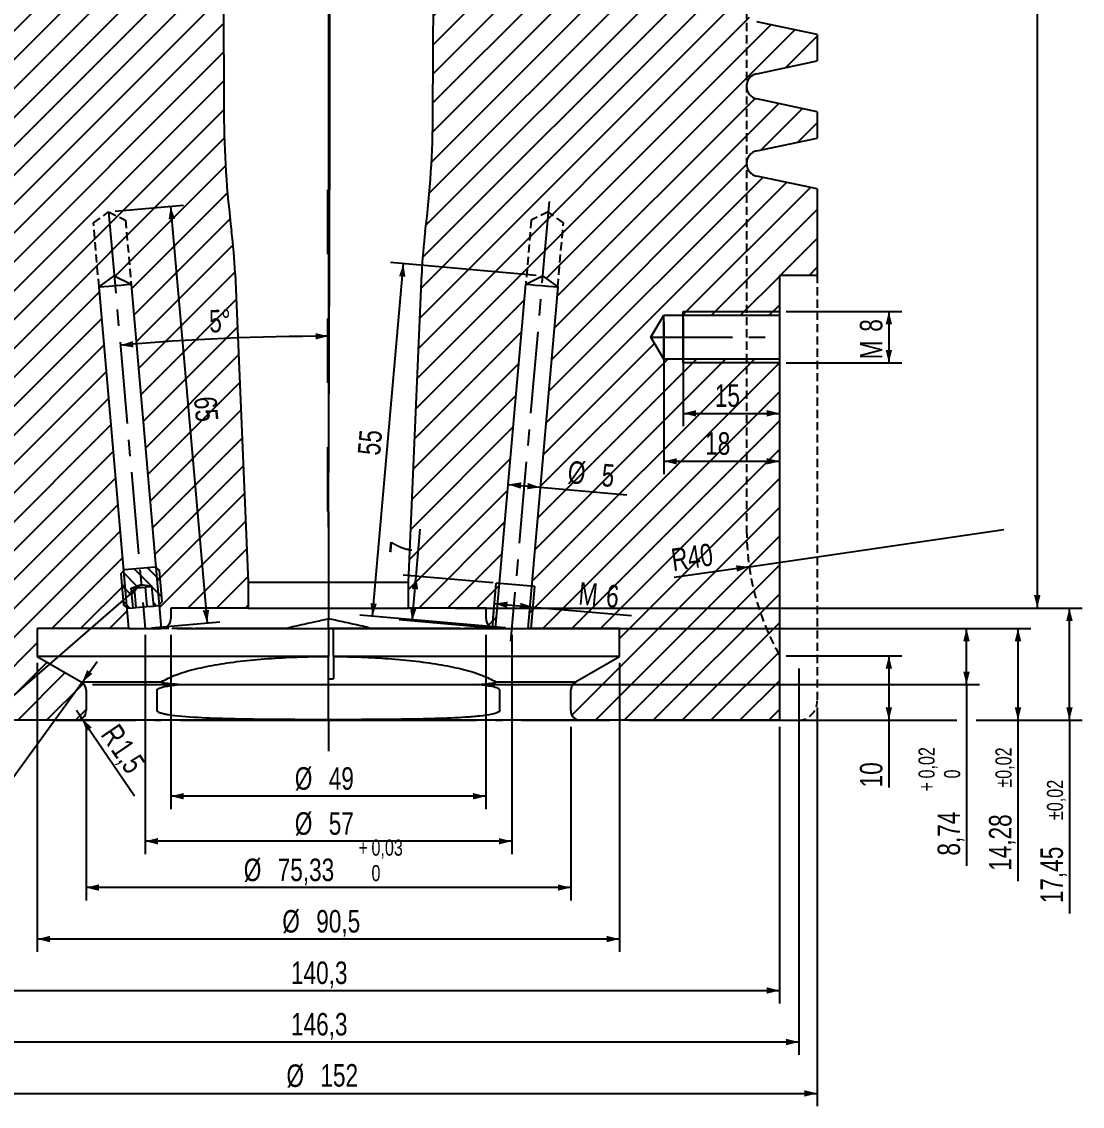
# Model space of a CAD drawing. Header units: millimetres. Extents: x 8 to 832, y 8 to 585.
# Drawn here: x 324.4 to 489.3, y 120.1 to 288.7 of the extents above; entities that cross this region are included whole.
import ezdxf

# ---------------------------------------------------------------- set-up
doc = ezdxf.new("R2010")
doc.units = ezdxf.units.MM
doc.linetypes.add('CENTERX2', pattern=[20.32, 12.7, -2.54, 2.54, -2.54])
doc.linetypes.add('HIDDEN', pattern=[1.905, 1.27, -0.635])
for name, color, linetype in [('CENTERLINE', 4, 'CENTERX2'), ('DETAIL', 3, 'Continuous'), ('DIMENSIONS', 2, 'Continuous'), ('HATCH', 3, 'Continuous'), ('HIDDEN', 3, 'HIDDEN'), ('TEXT', 2, 'Continuous')]:
    doc.layers.add(name, color=color, linetype=linetype)
doc.layers.add('OUTLINE', color=7, linetype='Continuous', lineweight=25)
doc.styles.add('SLDTEXTSTYLE0', font='TXT', dxfattribs={"width": 0.75})
doc.dimstyles.new('SLDDIMSTYLE10', dxfattribs={"dimtxt": 3.5, "dimasz": 2, "dimexe": 0, "dimexo": 0.0625, "dimgap": 0.875, "dimtad": 1, "dimrnd": 1e-09, "dimzin": 12, "dimdsep": 46, "dimtxsty": 'SLDTEXTSTYLE0', "dimsah": 1, "dimcen": 0.09, "dimadec": 0, "dimazin": 3, "dimtol": 1, "dimtp": 0.03, "dimtfac": 1, "dimtofl": 0, "dimtmove": 0, "dimatfit": 3, "dimfxl": 0, "dimfrac": 2, "dimtolj": 1, "dimarcsym": 0})
doc.dimstyles.new('SLDDIMSTYLE11', dxfattribs={"dimtxt": 3.5, "dimasz": 2, "dimexe": 0, "dimexo": 0.0625, "dimgap": 0.875, "dimtad": 1, "dimdec": 1, "dimrnd": 1e-09, "dimzin": 12, "dimdsep": 46, "dimtxsty": 'SLDTEXTSTYLE0', "dimsah": 1, "dimcen": 0, "dimadec": 0, "dimazin": 3, "dimtfac": 1, "dimtdec": 1, "dimtofl": 0, "dimtmove": 0, "dimatfit": 3, "dimfxl": 0, "dimfrac": 2, "dimtolj": 1, "dimtzin": 12, "dimarcsym": 0})
doc.dimstyles.new('SLDDIMSTYLE12', dxfattribs={"dimtxt": 3.5, "dimasz": 2, "dimexe": 0, "dimexo": 0.0625, "dimgap": 0.875, "dimtad": 1, "dimrnd": 1e-09, "dimzin": 12, "dimdsep": 46, "dimtxsty": 'SLDTEXTSTYLE0', "dimsah": 1, "dimcen": 0.09, "dimadec": 0, "dimazin": 3, "dimtol": 1, "dimtp": 0.02, "dimtm": 0.02, "dimtfac": 1, "dimtofl": 0, "dimtmove": 0, "dimatfit": 3, "dimfxl": 0, "dimfrac": 2, "dimtolj": 1, "dimarcsym": 0})
doc.dimstyles.new('SLDDIMSTYLE14', dxfattribs={"dimtxt": 3.5, "dimasz": 2, "dimexe": 0, "dimexo": 0.0625, "dimgap": 0.875, "dimtad": 1, "dimrnd": 1e-09, "dimzin": 12, "dimdsep": 46, "dimtxsty": 'SLDTEXTSTYLE0', "dimsah": 1, "dimcen": 0.09, "dimadec": 0, "dimazin": 3, "dimtol": 1, "dimtp": 0.02, "dimtfac": 1, "dimtofl": 0, "dimtmove": 0, "dimatfit": 3, "dimfxl": 0, "dimfrac": 2, "dimtolj": 1, "dimarcsym": 0})
doc.dimstyles.new('SLDDIMSTYLE16', dxfattribs={"dimtxt": 3.5, "dimasz": 2, "dimexe": 0, "dimexo": 0.0625, "dimgap": 0.875, "dimtad": 1, "dimdec": 1, "dimrnd": 1e-09, "dimzin": 12, "dimdsep": 46, "dimtxsty": 'SLDTEXTSTYLE0', "dimsah": 1, "dimcen": 0, "dimadec": 0, "dimazin": 3, "dimtfac": 1, "dimtdec": 1, "dimtofl": 0, "dimtmove": 1, "dimatfit": 3, "dimfxl": 0, "dimfrac": 2, "dimtolj": 1, "dimtzin": 12, "dimarcsym": 0})
doc.dimstyles.new('SLDDIMSTYLE18', dxfattribs={"dimtxt": 3.5, "dimasz": 2, "dimexe": 0, "dimexo": 0.0625, "dimgap": 0.875, "dimtad": 1, "dimrnd": 1e-09, "dimzin": 12, "dimdsep": 46, "dimtxsty": 'SLDTEXTSTYLE0', "dimsah": 1, "dimcen": 0.09, "dimadec": 0, "dimazin": 3, "dimtol": 1, "dimtp": 0.05, "dimtm": 0.05, "dimtfac": 1, "dimtofl": 0, "dimtmove": 0, "dimatfit": 3, "dimfxl": 0, "dimfrac": 2, "dimtolj": 1, "dimarcsym": 0})
doc.dimstyles.new('SLDDIMSTYLE2', dxfattribs={"dimtxt": 3.5, "dimasz": 2, "dimexe": 0, "dimexo": 0.0625, "dimgap": 0.875, "dimtad": 1, "dimrnd": 1e-09, "dimzin": 12, "dimdsep": 46, "dimtxsty": 'SLDTEXTSTYLE0', "dimsah": 1, "dimcen": 0.09, "dimadec": 0, "dimazin": 3, "dimtfac": 1, "dimtofl": 0, "dimtmove": 0, "dimatfit": 3, "dimfxl": 0, "dimfrac": 2, "dimtolj": 1, "dimtzin": 12, "dimarcsym": 0})
doc.dimstyles.new('SLDDIMSTYLE20', dxfattribs={"dimtxt": 0.18, "dimasz": 2, "dimexe": 0, "dimexo": 0.0625, "dimgap": 0, "dimtad": 0, "dimtih": 1, "dimtoh": 1, "dimdec": 0, "dimrnd": 1e-09, "dimzin": 0, "dimdsep": 46, "dimtxsty": 'Standard', "dimsah": 1, "dimcen": 0.09, "dimadec": 0, "dimazin": 0, "dimtfac": 2, "dimtdec": 0, "dimtofl": 0, "dimtmove": 0, "dimatfit": 3, "dimfxl": 0, "dimfrac": 2, "dimtolj": 1, "dimtzin": 0, "dimarcsym": 0})
doc.dimstyles.new('SLDDIMSTYLE6', dxfattribs={"dimtxt": 3.5, "dimasz": 2, "dimexe": 0, "dimexo": 0.0625, "dimgap": 0.875, "dimtad": 1, "dimrnd": 1e-09, "dimzin": 12, "dimdsep": 46, "dimtxsty": 'SLDTEXTSTYLE0', "dimsah": 1, "dimcen": 0, "dimadec": 0, "dimazin": 3, "dimtfac": 1, "dimtofl": 0, "dimtmove": 0, "dimatfit": 3, "dimfxl": 0, "dimfrac": 2, "dimtolj": 1, "dimtzin": 12, "dimarcsym": 0})
doc.dimstyles.new('SLDDIMSTYLE7', dxfattribs={"dimtxt": 3.5, "dimasz": 2, "dimexe": 0, "dimexo": 0.0625, "dimgap": 0.875, "dimtad": 1, "dimdec": 4, "dimzin": 12, "dimdsep": 46, "dimtxsty": 'SLDTEXTSTYLE0', "dimsah": 1, "dimcen": 0.09, "dimazin": 3, "dimtfac": 1, "dimtofl": 0, "dimtmove": 0, "dimatfit": 3, "dimfxl": 0, "dimfrac": 2, "dimtolj": 1, "dimtzin": 12, "dimarcsym": 0})
doc.dimstyles.new('SLDDIMSTYLE9', dxfattribs={"dimtxt": 3.5, "dimasz": 2, "dimexe": 0, "dimexo": 0.0625, "dimgap": 0.875, "dimtad": 1, "dimdec": 1, "dimrnd": 1e-09, "dimzin": 12, "dimdsep": 46, "dimtxsty": 'SLDTEXTSTYLE0', "dimsah": 1, "dimcen": 0.09, "dimadec": 0, "dimazin": 3, "dimtfac": 1, "dimtdec": 1, "dimtofl": 0, "dimtmove": 0, "dimatfit": 3, "dimfxl": 0, "dimfrac": 2, "dimtolj": 1, "dimtzin": 12, "dimarcsym": 0})

# ---------------------------------------------------------------- blocks, each defined once
blk = doc.blocks.new('_D_10')
at = {"layer": 'DIMENSIONS'}
for p, q in [((427.25, 242.67), (427.25, 225.83)), ((442.25, 242.67), (442.25, 225.83)), ((427.25, 227.83), (442.25, 227.83))]:
    blk.add_line(p, q, dxfattribs=at)
for points in [[(427.25, 227.83), (429.25, 227.33), (429.25, 228.33)], [(442.25, 227.83), (440.25, 228.33), (440.25, 227.33)]]:
    blk.add_solid(points, dxfattribs=at)
at = {"layer": 'DIMENSIONS', "insert": (432.17, 232.34), "char_height": 3.5, "attachment_point": 1, "style": 'SLDTEXTSTYLE0'}
blk.add_mtext('15', dxfattribs=at)
blk = doc.blocks.new('_D_16')
at = {"layer": 'DIMENSIONS'}
for p, q in [((443.25, 243.67), (461.23, 243.67)), ((459.23, 243.67), (459.23, 235.67)), ((443.25, 235.67), (461.23, 235.67))]:
    blk.add_line(p, q, dxfattribs=at)
for points in [[(459.23, 243.67), (458.73, 241.67), (459.73, 241.67)], [(459.23, 235.67), (459.73, 237.67), (458.73, 237.67)]]:
    blk.add_solid(points, dxfattribs=at)
at = {"layer": 'DIMENSIONS', "char_height": 3.5, "attachment_point": 1, "rotation": 90, "style": 'SLDTEXTSTYLE0'}
for s, insert in [('8', (454.72, 240.52)), ('M', (454.72, 236.23))]:
    blk.add_mtext(s, dxfattribs=dict(at, insert=insert))
blk = doc.blocks.new('_D_17')
at = {"layer": 'DIMENSIONS'}
for p, q in [((443.25, 190.12), (461.23, 190.12)), ((459.23, 190.12), (459.23, 180.12)), ((443.25, 180.12), (461.23, 180.12)), ((459.23, 180.12), (459.23, 169.69))]:
    blk.add_line(p, q, dxfattribs=at)
for points in [[(459.23, 190.12), (458.73, 188.12), (459.73, 188.12)], [(459.23, 180.12), (459.73, 182.12), (458.73, 182.12)]]:
    blk.add_solid(points, dxfattribs=at)
at = {"layer": 'DIMENSIONS', "insert": (454.72, 169.69), "char_height": 3.5, "attachment_point": 1, "rotation": 90, "style": 'SLDTEXTSTYLE0'}
blk.add_mtext('10', dxfattribs=at)
blk = doc.blocks.new('_D_18')
at = {"layer": 'DIMENSIONS'}
for q in [(477.1, 209.75), (425.85, 202.29)]:
    blk.add_line((437.52, 203.99), q, dxfattribs=at)
blk.add_solid([(437.52, 203.99), (435.47, 204.19), (435.62, 203.2)], dxfattribs=at)
at = {"layer": 'DIMENSIONS', "insert": (425.2, 206.75), "char_height": 3.5, "attachment_point": 1, "rotation": 8.2879, "style": 'SLDTEXTSTYLE0'}
blk.add_mtext('R40', dxfattribs=at)
blk = doc.blocks.new('_D_19')
at = {"layer": 'DIMENSIONS'}
for p, q in [((298.95, 188.17), (298.95, 128.11)), ((445.25, 188.17), (445.25, 128.11)), ((298.95, 130.11), (445.25, 130.11))]:
    blk.add_line(p, q, dxfattribs=at)
for points in [[(298.95, 130.11), (300.95, 129.61), (300.95, 130.61)], [(445.25, 130.11), (443.25, 130.61), (443.25, 129.61)]]:
    blk.add_solid(points, dxfattribs=at)
at = {"layer": 'DIMENSIONS', "insert": (366.29, 134.62), "char_height": 3.5, "attachment_point": 1, "style": 'SLDTEXTSTYLE0'}
blk.add_mtext('146,3', dxfattribs=at)
blk = doc.blocks.new('_D_20')
at = {"layer": 'DIMENSIONS'}
for p, q in [((301.95, 179.12), (301.95, 136.11)), ((442.25, 179.12), (442.25, 136.11)), ((301.95, 138.11), (442.25, 138.11))]:
    blk.add_line(p, q, dxfattribs=at)
for points in [[(301.95, 138.11), (303.95, 137.61), (303.95, 138.61)], [(442.25, 138.11), (440.25, 138.61), (440.25, 137.61)]]:
    blk.add_solid(points, dxfattribs=at)
at = {"layer": 'DIMENSIONS', "insert": (366.29, 142.62), "char_height": 3.5, "attachment_point": 1, "style": 'SLDTEXTSTYLE0'}
blk.add_mtext('140,3', dxfattribs=at)
blk = doc.blocks.new('_D_21')
at = {"layer": 'DIMENSIONS'}
for p, q in [((296.1, 182.12), (296.1, 120.11)), ((448.1, 182.12), (448.1, 120.11)), ((296.1, 122.11), (448.1, 122.11))]:
    blk.add_line(p, q, dxfattribs=at)
for points in [[(296.1, 122.11), (298.1, 121.61), (298.1, 122.61)], [(448.1, 122.11), (446.1, 122.61), (446.1, 121.61)]]:
    blk.add_solid(points, dxfattribs=at)
at = {"layer": 'DIMENSIONS', "char_height": 3.5, "attachment_point": 1, "style": 'SLDTEXTSTYLE0'}
for s, insert in [('%%c', (365.59, 126.62)), ('152', (370.86, 126.67))]:
    blk.add_mtext(s, dxfattribs=dict(at, insert=insert))
blk = doc.blocks.new('_D_25')
at = {"layer": 'DIMENSIONS'}
for p, q in [((338.94, 259.24), (349.57, 260.17)), ((347.58, 259.99), (353.25, 195.24)), ((344.6, 194.48), (355.24, 195.42))]:
    blk.add_line(p, q, dxfattribs=at)
for points in [[(347.58, 259.99), (347.26, 257.96), (348.25, 258.05)], [(353.25, 195.24), (353.57, 197.28), (352.57, 197.19)]]:
    blk.add_solid(points, dxfattribs=at)
at = {"layer": 'DIMENSIONS', "insert": (354.68, 230.59), "char_height": 3.5, "attachment_point": 1, "rotation": 275, "style": 'SLDTEXTSTYLE0'}
blk.add_mtext('65', dxfattribs=at)
blk = doc.blocks.new('_D_26')
at = {"layer": 'DIMENSIONS'}
blk.add_arc((372.1, -131.36), 371.18, 90, 95, dxfattribs=at)
for points in [[(372.1, 239.82), (370.1, 240.31), (370.11, 239.31)], [(339.75, 238.41), (341.79, 238.08), (341.7, 239.07)]]:
    blk.add_solid(points, dxfattribs=at)
at = {"layer": 'DIMENSIONS', "insert": (353.49, 243.87), "char_height": 3.5, "attachment_point": 1, "rotation": 2.5, "style": 'SLDTEXTSTYLE0'}
blk.add_mtext('5°', dxfattribs=at)
blk = doc.blocks.new('_D_28')
at = {"layer": 'DIMENSIONS'}
for p, q in [((347.6, 193.4), (347.6, 166.31)), ((396.6, 193.4), (396.6, 166.31)), ((396.6, 168.31), (347.6, 168.31))]:
    blk.add_line(p, q, dxfattribs=at)
for points in [[(347.6, 168.31), (349.6, 167.81), (349.6, 168.81)], [(396.6, 168.31), (394.6, 168.81), (394.6, 167.81)]]:
    blk.add_solid(points, dxfattribs=at)
at = {"layer": 'DIMENSIONS', "char_height": 3.5, "attachment_point": 1, "style": 'SLDTEXTSTYLE0'}
for s, insert in [('%%c', (366.88, 172.82)), ('49', (372.16, 172.82))]:
    blk.add_mtext(s, dxfattribs=dict(at, insert=insert))
blk = doc.blocks.new('_D_29')
at = {"layer": 'DIMENSIONS'}
for p, q in [((326.85, 189.04), (326.85, 144.11)), ((417.35, 189.04), (417.35, 144.11)), ((417.35, 146.11), (326.85, 146.11))]:
    blk.add_line(p, q, dxfattribs=at)
for points in [[(326.85, 146.11), (328.85, 145.61), (328.85, 146.61)], [(417.35, 146.11), (415.35, 146.61), (415.35, 145.61)]]:
    blk.add_solid(points, dxfattribs=at)
at = {"layer": 'DIMENSIONS', "char_height": 3.5, "attachment_point": 1, "style": 'SLDTEXTSTYLE0'}
for s, insert in [('%%c', (364.94, 150.62)), ('90,5', (370.22, 150.62))]:
    blk.add_mtext(s, dxfattribs=dict(at, insert=insert))
blk = doc.blocks.new('_D_30')
at = {"layer": 'DIMENSIONS'}
for p, q in [((334.44, 179.12), (334.44, 152.11)), ((409.77, 179.12), (409.77, 152.11)), ((409.77, 154.11), (334.44, 154.11))]:
    blk.add_line(p, q, dxfattribs=at)
for points in [[(334.44, 154.11), (336.44, 153.61), (336.44, 154.61)], [(409.77, 154.11), (407.77, 154.61), (407.77, 153.61)]]:
    blk.add_solid(points, dxfattribs=at)
at = {"layer": 'DIMENSIONS', "attachment_point": 1, "style": 'SLDTEXTSTYLE0'}
for s, insert, char_height in [('+', (376.78, 161.57), 2.5), ('0,03', (378.8, 161.57), 2.5), ('%%c', (358.95, 158.62), 3.5), ('75,33', (364.22, 158.62), 3.5), ('0', (378.8, 157.61), 2.5)]:
    blk.add_mtext(s, dxfattribs=dict(at, insert=insert, char_height=char_height))
blk = doc.blocks.new('_D_31')
at = {"layer": 'DIMENSIONS'}
for q in [(332.94, 181.62), (341.96, 168.38)]:
    blk.add_line((333.78, 180.38), q, dxfattribs=at)
blk.add_solid([(333.78, 180.38), (334.5, 178.44), (335.32, 179.01)], dxfattribs=at)
at = {"layer": 'DIMENSIONS', "char_height": 3.5, "attachment_point": 1, "rotation": 304.2503, "style": 'SLDTEXTSTYLE0'}
for s, insert in [('R', (339.48, 179.86)), ('1,5', (341.07, 177.51))]:
    blk.add_mtext(s, dxfattribs=dict(at, insert=insert))
blk = doc.blocks.new('_D_34')
at = {"layer": 'DIMENSIONS'}
for p, q in [((343.6, 193.4), (343.6, 159.31)), ((400.6, 193.4), (400.6, 159.31)), ((400.6, 161.31), (343.6, 161.31))]:
    blk.add_line(p, q, dxfattribs=at)
for points in [[(343.6, 161.31), (345.6, 160.81), (345.6, 161.81)], [(400.6, 161.31), (398.6, 161.81), (398.6, 160.81)]]:
    blk.add_solid(points, dxfattribs=at)
at = {"layer": 'DIMENSIONS', "char_height": 3.5, "attachment_point": 1, "style": 'SLDTEXTSTYLE0'}
for s, insert in [('%%c', (366.88, 165.82)), ('57', (372.16, 165.82))]:
    blk.add_mtext(s, dxfattribs=dict(at, insert=insert))
blk = doc.blocks.new('_D_35')
at = {"layer": 'DIMENSIONS'}
for p, q in [((404.4, 249.28), (381.76, 251.26)), ((378.96, 196.29), (383.76, 251.08)), ((399.61, 194.48), (376.97, 196.47))]:
    blk.add_line(p, q, dxfattribs=at)
for points in [[(383.76, 251.08), (383.08, 249.13), (384.08, 249.05)], [(378.96, 196.29), (379.63, 198.24), (378.64, 198.33)]]:
    blk.add_solid(points, dxfattribs=at)
at = {"layer": 'DIMENSIONS', "insert": (376.64, 221.51), "char_height": 3.5, "attachment_point": 1, "rotation": 85, "style": 'SLDTEXTSTYLE0'}
blk.add_mtext('55', dxfattribs=at)
blk = doc.blocks.new('_D_36')
at = {"layer": 'DIMENSIONS'}
for p, q in [((400.05, 216.78), (405.03, 216.34)), ((405.03, 216.34), (418.51, 215.16))]:
    blk.add_line(p, q, dxfattribs=at)
for points in [[(400.05, 216.78), (402, 216.1), (402.09, 217.1)], [(405.03, 216.34), (403.08, 217.01), (403, 216.02)]]:
    blk.add_solid(points, dxfattribs=at)
at = {"layer": 'DIMENSIONS', "char_height": 3.5, "attachment_point": 1, "rotation": 355, "style": 'SLDTEXTSTYLE0'}
for s, insert in [('%%c', (409.5, 220.48)), ('5', (414.75, 220.02))]:
    blk.add_mtext(s, dxfattribs=dict(at, insert=insert))
blk = doc.blocks.new('_D_37')
at = {"layer": 'DIMENSIONS'}
for p, q in [((397.68, 195.44), (398.1, 200.24)), ((403.66, 194.92), (404.08, 199.71)), ((397.93, 198.25), (403.91, 197.72)), ((403.91, 197.72), (419.22, 196.38))]:
    blk.add_line(p, q, dxfattribs=at)
for points in [[(397.93, 198.25), (399.88, 197.57), (399.97, 198.57)], [(403.91, 197.72), (401.96, 198.39), (401.87, 197.4)]]:
    blk.add_solid(points, dxfattribs=at)
at = {"layer": 'DIMENSIONS', "char_height": 3.5, "attachment_point": 1, "rotation": 355, "style": 'SLDTEXTSTYLE0'}
for s, insert in [('M', (411.19, 201.61)), ('6', (415.46, 201.24))]:
    blk.add_mtext(s, dxfattribs=dict(at, insert=insert))
blk = doc.blocks.new('_D_38')
at = {"layer": 'DIMENSIONS'}
for p, q in [((385.73, 202.51), (386.38, 209.85)), ((397.71, 201.46), (383.74, 202.68)), ((385.12, 195.53), (385.73, 202.51)), ((397.1, 194.49), (383.13, 195.71))]:
    blk.add_line(p, q, dxfattribs=at)
for points in [[(385.73, 202.51), (385.06, 200.56), (386.06, 200.47)], [(385.12, 195.53), (385.8, 197.48), (384.8, 197.57)]]:
    blk.add_solid(points, dxfattribs=at)
at = {"layer": 'DIMENSIONS', "insert": (381.52, 206.09), "char_height": 3.5, "attachment_point": 1, "rotation": 85, "style": 'SLDTEXTSTYLE0'}
blk.add_mtext('7', dxfattribs=at)
blk = doc.blocks.new('_D_40')
at = {"layer": 'DIMENSIONS'}
for p, q in [((391.8, 197.57), (489.3, 197.57)), ((487.3, 180.12), (487.3, 197.57)), ((373.1, 180.12), (395.1, 180.12)), ((398.1, 180.12), (399.1, 180.12)), ((402.1, 180.12), (415.85, 180.12)), ((418.85, 180.12), (469.8, 180.12)), ((472.8, 180.12), (489.3, 180.12)), ((487.3, 180.12), (487.3, 150.1))]:
    blk.add_line(p, q, dxfattribs=at)
for points in [[(487.3, 197.57), (486.8, 195.57), (487.8, 195.57)], [(487.3, 180.12), (487.8, 182.12), (486.8, 182.12)]]:
    blk.add_solid(points, dxfattribs=at)
at = {"layer": 'DIMENSIONS', "attachment_point": 1, "rotation": 90, "style": 'SLDTEXTSTYLE0'}
for s, insert, char_height in [('±0,02', (483.8, 164.61), 2.5), ('17,45', (482.79, 151.68), 3.5)]:
    blk.add_mtext(s, dxfattribs=dict(at, insert=insert, char_height=char_height))
blk = doc.blocks.new('_D_41')
at = {"layer": 'DIMENSIONS'}
for p, q in [((348.6, 194.4), (481.3, 194.4)), ((479.3, 194.4), (479.3, 180.12)), ((329.71, 180.12), (342.1, 180.12)), ((345.1, 180.12), (346.1, 180.12)), ((349.1, 180.12), (395.1, 180.12)), ((398.1, 180.12), (399.1, 180.12)), ((402.1, 180.12), (415.85, 180.12)), ((418.85, 180.12), (469.8, 180.12)), ((472.8, 180.12), (481.3, 180.12)), ((479.3, 180.12), (479.3, 155.13))]:
    blk.add_line(p, q, dxfattribs=at)
for points in [[(479.3, 194.4), (478.8, 192.4), (479.8, 192.4)], [(479.3, 180.12), (479.8, 182.12), (478.8, 182.12)]]:
    blk.add_solid(points, dxfattribs=at)
at = {"layer": 'DIMENSIONS', "attachment_point": 1, "rotation": 90, "style": 'SLDTEXTSTYLE0'}
for s, insert, char_height in [('±0,02', (475.8, 169.64), 2.5), ('14,28', (474.79, 156.71), 3.5)]:
    blk.add_mtext(s, dxfattribs=dict(at, insert=insert, char_height=char_height))
blk = doc.blocks.new('_D_42')
at = {"layer": 'DIMENSIONS'}
for p, q in [((348.6, 194.4), (473.3, 194.4)), ((471.3, 185.66), (471.3, 194.4)), ((335.44, 185.66), (473.3, 185.66)), ((471.3, 185.66), (471.3, 157.49))]:
    blk.add_line(p, q, dxfattribs=at)
for points in [[(471.3, 194.4), (470.8, 192.4), (471.8, 192.4)], [(471.3, 185.66), (471.8, 187.66), (470.8, 187.66)]]:
    blk.add_solid(points, dxfattribs=at)
at = {"layer": 'DIMENSIONS', "attachment_point": 1, "rotation": 90, "style": 'SLDTEXTSTYLE0'}
for s, insert, char_height in [('0,02', (463.84, 171.07), 2.5), ('0', (467.8, 171.07), 2.5), ('+', (463.84, 169.05), 2.5), ('8,74', (466.79, 159.08), 3.5)]:
    blk.add_mtext(s, dxfattribs=dict(at, insert=insert, char_height=char_height))
blk = doc.blocks.new('_D_44')
at = {"layer": 'DIMENSIONS'}
for q in [(336.17, 189.24), (317.63, 163.66)]:
    blk.add_line((333.82, 186.01), q, dxfattribs=at)
blk.add_solid([(333.82, 186.01), (335.4, 187.33), (334.59, 187.92)], dxfattribs=at)
at = {"layer": 'DIMENSIONS', "char_height": 3.5, "attachment_point": 1, "rotation": 54.023, "style": 'SLDTEXTSTYLE0'}
for s, insert in [('1,5', (316.58, 169.89)), ('R', (314.92, 167.6))]:
    blk.add_mtext(s, dxfattribs=dict(at, insert=insert))
blk = doc.blocks.new('_D_46')
at = {"layer": 'DIMENSIONS'}
for p, q in [((331.86, 425.07), (228.95, 425.07)), ((230.95, 425.07), (230.95, 180.12)), ((300.95, 180.12), (228.95, 180.12))]:
    blk.add_line(p, q, dxfattribs=at)
for points in [[(230.95, 425.07), (230.45, 423.07), (231.45, 423.07)], [(230.95, 180.12), (231.45, 182.12), (230.45, 182.12)]]:
    blk.add_solid(points, dxfattribs=at)
at = {"layer": 'DIMENSIONS', "attachment_point": 1, "rotation": 90, "style": 'SLDTEXTSTYLE0'}
for s, insert, char_height in [('±0,05', (227.46, 306.39), 2.5), ('244,95', (226.44, 290.87), 3.5)]:
    blk.add_mtext(s, dxfattribs=dict(at, insert=insert, char_height=char_height))
blk = doc.blocks.new('_D_48')
at = {"layer": 'DIMENSIONS'}
for p, q in [((424.25, 242.07), (424.25, 218.37)), ((442.25, 242.07), (442.25, 218.37)), ((424.25, 220.37), (442.25, 220.37))]:
    blk.add_line(p, q, dxfattribs=at)
for points in [[(424.25, 220.37), (426.25, 219.87), (426.25, 220.87)], [(442.25, 220.37), (440.25, 220.87), (440.25, 219.87)]]:
    blk.add_solid(points, dxfattribs=at)
at = {"layer": 'DIMENSIONS', "insert": (430.67, 224.89), "char_height": 3.5, "attachment_point": 1, "style": 'SLDTEXTSTYLE0'}
blk.add_mtext('18', dxfattribs=at)
blk = doc.blocks.new('_D_49')
at = {"layer": 'DIMENSIONS'}
for p, q in [((400.7, 415.57), (484.3, 415.57)), ((482.3, 415.57), (482.3, 197.57)), ((397.6, 197.57), (484.3, 197.57))]:
    blk.add_line(p, q, dxfattribs=at)
for points in [[(482.3, 415.57), (481.8, 413.57), (482.8, 413.57)], [(482.3, 197.57), (482.8, 199.57), (481.8, 199.57)]]:
    blk.add_solid(points, dxfattribs=at)
at = {"layer": 'DIMENSIONS', "attachment_point": 1, "rotation": 90, "style": 'SLDTEXTSTYLE0'}
for s, insert, char_height in [('±0,05', (478.8, 307.13), 2.5), ('218', (477.79, 298.08), 3.5)]:
    blk.add_mtext(s, dxfattribs=dict(at, insert=insert, char_height=char_height))

msp = doc.modelspace()

# ---------------------------------------------------------------- hatches: boundary and pattern name
at = {"layer": 'HATCH'}
h = msp.add_hatch(dxfattribs=at)
h.set_pattern_fill('ANSI31', color=256, angle=3e-322, style=0)
edge = h.paths.add_edge_path(flags=0)
edge.add_line((296.10439, 294.6254), (305.52022, 292.62401))
edge.add_arc((305.10439, 290.66771), 2, -78, 78, ccw=False)
edge.add_line((305.52022, 288.71142), (296.10439, 286.71002))
edge.add_line((296.10439, 286.71002), (296.10439, 282.6254))
edge.add_line((296.10439, 282.6254), (305.52022, 280.62401))
edge.add_arc((305.10439, 278.66771), 2, -78, 78, ccw=False)
edge.add_line((305.52022, 276.71142), (296.10439, 274.71002))
edge.add_line((296.10439, 274.71002), (296.10439, 270.6254))
edge.add_line((296.10439, 270.6254), (305.52022, 268.62401))
edge.add_arc((305.10439, 266.66771), 2, -78, 78, ccw=False)
edge.add_line((305.52022, 264.71142), (296.10439, 262.71002))
edge.add_line((296.10439, 262.71002), (296.10439, 249.26771))
edge.add_line((296.10439, 249.26771), (301.95439, 249.26771))
edge.add_line((301.95439, 249.26771), (301.95439, 243.06771))
edge.add_line((301.95439, 243.06771), (319.95439, 243.06771))
edge.add_line((319.95439, 243.06771), (321.99732, 239.66771))
edge.add_line((321.99732, 239.66771), (319.95439, 236.26771))
edge.add_line((319.95439, 236.26771), (301.95439, 236.26771))
edge.add_line((301.95439, 236.26771), (301.95439, 180.11771))
edge.add_line((301.95439, 180.11771), (332.93939, 180.11771))
edge.add_arc((332.93939, 181.61771), 1.5, 270, 360)
edge.add_line((334.43939, 181.61771), (334.43939, 184.79169))
edge.add_arc((332.93939, 184.79169), 1.5, 360, 420)
edge.add_line((333.68939, 186.09073), (326.85439, 190.03692))
edge.add_line((326.85439, 190.03692), (326.85439, 194.39771))
edge.add_line((326.85439, 194.39771), (341.09484, 194.39771))
edge.add_line((341.09484, 194.39771), (336.45126, 247.4741))
edge.add_line((336.45126, 247.4741), (338.81083, 249.18842))
edge.add_line((338.81083, 249.18842), (341.43223, 247.90988))
edge.add_line((341.43223, 247.90988), (346.11388, 194.39847))
edge.add_arc((346.10439, 195.89771), 1.5, 270.3624166, 360)
edge.add_line((347.60439, 195.89771), (347.60439, 197.56771))
edge.add_line((347.60439, 197.56771), (359.65439, 197.56771))
edge.add_line((359.65439, 197.56771), (359.65439, 201.56771))
edge.add_line((359.65439, 201.56771), (357.60439, 249.56771))
edge.add_arc((277.67725, 246.15416), 80, 2.4455211, 7.1868682)
edge.add_arc((508.03768, 275.20181), 152.18461, 180.238731, 187.1868682, ccw=False)
edge.add_line((355.85439, 274.56771), (355.60439, 334.56771))
edge.add_arc((155.60613, 333.73439), 200, 0.238731, 5.9277379)
edge.add_arc((481.46154, 367.56771), 127.60715, 180, 185.9277379, ccw=False)
edge.add_line((353.85439, 367.56771), (353.85439, 377.56771))
edge.add_arc((245.83773, 377.56771), 108.01667, 0, 10.2855291)
edge.add_arc((411.15439, 407.56771), 60, 180, 190.2855291, ccw=False)
edge.add_arc((378.42106, 407.56771), 27.26667, 162.9384688, 180, ccw=False)
edge.add_line((352.35439, 415.56771), (344.50439, 415.56771))
edge.add_line((344.50439, 415.56771), (344.50439, 413.56771))
edge.add_line((344.50439, 413.56771), (339.50439, 413.56771))
edge.add_line((339.50439, 413.56771), (339.50439, 415.56771))
edge.add_line((339.50439, 415.56771), (334.59692, 424.06771))
edge.add_arc((332.86486, 423.06771), 2, 30, 90)
edge.add_line((332.86486, 425.06771), (327.20439, 425.06771))
edge.add_line((327.20439, 425.06771), (327.20439, 399.81771))
edge.add_line((327.20439, 399.81771), (322.10439, 396.75333))
edge.add_line((322.10439, 396.75333), (317.00439, 399.81771))
edge.add_line((317.00439, 399.81771), (317.00439, 425.06771))
edge.add_line((317.00439, 425.06771), (315.01114, 425.06771))
edge.add_line((315.01114, 425.06771), (315.01114, 424.96771))
edge.add_line((315.01114, 424.96771), (314.5312, 424.96771))
edge.add_line((314.5312, 424.96771), (314.5312, 425.06771))
edge.add_line((314.5312, 425.06771), (313.8669, 425.06771))
edge.add_line((313.8669, 425.06771), (313.8669, 424.96771))
edge.add_line((313.8669, 424.96771), (312.70916, 424.96771))
edge.add_line((312.70916, 424.96771), (312.70916, 425.06771))
edge.add_line((312.70916, 425.06771), (310.15439, 425.06771))
edge.add_arc((310.15439, 422.06771), 3, 90, 180)
edge.add_line((307.15439, 422.06771), (307.15439, 408.36771))
edge.add_line((307.15439, 408.36771), (307.15439, 375.36771))
edge.add_line((307.15439, 375.36771), (307.15439, 330.91036))
edge.add_arc((304.15439, 330.91036), 3, 315, 360, ccw=False)
edge.add_line((306.27571, 328.78904), (296.98307, 319.49639))
edge.add_arc((299.10439, 317.37507), 3, 135, 180)
edge.add_line((296.10439, 317.37507), (296.10439, 306.6254))
edge.add_line((296.10439, 306.6254), (305.52022, 304.62401))
edge.add_arc((305.10439, 302.66771), 2, -78, 78, ccw=False)
edge.add_line((305.52022, 300.71142), (296.10439, 298.71002))
edge.add_line((296.10439, 298.71002), (296.10439, 294.6254))
h = msp.add_hatch(dxfattribs=at)
h.set_pattern_fill('ANSI31', color=256, angle=3e-322, style=0)
edge = h.paths.add_edge_path(flags=0)
edge.add_line((429.19765, 425.06771), (427.20439, 425.06771))
edge.add_line((427.20439, 425.06771), (427.20439, 399.81771))
edge.add_line((427.20439, 399.81771), (422.10439, 396.75333))
edge.add_line((422.10439, 396.75333), (417.00439, 399.81771))
edge.add_line((417.00439, 399.81771), (417.00439, 425.06771))
edge.add_line((417.00439, 425.06771), (411.34392, 425.06771))
edge.add_arc((411.34392, 423.06771), 2, 90, 150)
edge.add_line((409.61187, 424.06771), (404.70439, 415.56771))
edge.add_line((404.70439, 415.56771), (404.70439, 413.56771))
edge.add_line((404.70439, 413.56771), (399.70439, 413.56771))
edge.add_line((399.70439, 413.56771), (399.70439, 415.56771))
edge.add_line((399.70439, 415.56771), (391.85439, 415.56771))
edge.add_arc((365.78773, 407.56771), 27.26667, 0, 17.0615312, ccw=False)
edge.add_arc((333.05439, 407.56771), 60, 349.7144709, 360, ccw=False)
edge.add_arc((498.37106, 377.56771), 108.01667, 169.7144709, 180)
edge.add_line((390.35439, 377.56771), (390.35439, 367.56771))
edge.add_arc((262.74724, 367.56771), 127.60715, 354.0722621, 360, ccw=False)
edge.add_arc((588.60266, 333.73439), 200, 174.0722621, 179.761269)
edge.add_line((388.60439, 334.56771), (388.35439, 274.56771))
edge.add_arc((236.1711, 275.20181), 152.18461, 352.8131318, 359.761269, ccw=False)
edge.add_arc((466.53153, 246.15416), 80, 172.8131318, 177.5544789)
edge.add_line((386.60439, 249.56771), (384.55439, 201.56771))
edge.add_line((384.55439, 201.56771), (384.55439, 197.56771))
edge.add_line((384.55439, 197.56771), (396.60439, 197.56771))
edge.add_line((396.60439, 197.56771), (396.60439, 195.89771))
edge.add_arc((398.10439, 195.89771), 1.5, 180, 270)
edge.add_line((398.10439, 194.39771), (402.77655, 247.90988))
edge.add_line((402.77655, 247.90988), (405.39796, 249.18842))
edge.add_line((405.39796, 249.18842), (407.75752, 247.4741))
edge.add_line((407.75752, 247.4741), (403.11394, 194.39771))
edge.add_line((403.11394, 194.39771), (417.35439, 194.39771))
edge.add_line((417.35439, 194.39771), (417.35439, 190.03692))
edge.add_line((417.35439, 190.03692), (410.51939, 186.09073))
edge.add_arc((411.26939, 184.79169), 1.5, 120, 180)
edge.add_line((409.76939, 184.79169), (409.76939, 181.61771))
edge.add_arc((411.26939, 181.61771), 1.5, 180, 270)
edge.add_line((411.26939, 180.11771), (442.25439, 180.11771))
edge.add_line((442.25439, 180.11771), (442.25439, 236.26771))
edge.add_line((442.25439, 236.26771), (424.25439, 236.26771))
edge.add_line((424.25439, 236.26771), (422.21147, 239.66771))
edge.add_line((422.21147, 239.66771), (424.25439, 243.06771))
edge.add_line((424.25439, 243.06771), (442.25439, 243.06771))
edge.add_line((442.25439, 243.06771), (442.25439, 249.26771))
edge.add_line((442.25439, 249.26771), (448.10439, 249.26771))
edge.add_line((448.10439, 249.26771), (448.10439, 262.71002))
edge.add_line((448.10439, 262.71002), (438.68857, 264.71142))
edge.add_arc((439.10439, 266.66771), 2, 102, 258, ccw=False)
edge.add_line((438.68857, 268.62401), (448.10439, 270.6254))
edge.add_line((448.10439, 270.6254), (448.10439, 274.71002))
edge.add_line((448.10439, 274.71002), (438.68857, 276.71142))
edge.add_arc((439.10439, 278.66771), 2, 102, 258, ccw=False)
edge.add_line((438.68857, 280.62401), (448.10439, 282.6254))
edge.add_line((448.10439, 282.6254), (448.10439, 286.71002))
edge.add_line((448.10439, 286.71002), (438.68857, 288.71142))
edge.add_arc((439.10439, 290.66771), 2, 102, 258, ccw=False)
edge.add_line((438.68857, 292.62401), (448.10439, 294.6254))
edge.add_line((448.10439, 294.6254), (448.10439, 298.71002))
edge.add_line((448.10439, 298.71002), (438.68857, 300.71142))
edge.add_arc((439.10439, 302.66771), 2, 102, 258, ccw=False)
edge.add_line((438.68857, 304.62401), (448.10439, 306.6254))
edge.add_line((448.10439, 306.6254), (448.10439, 317.37507))
edge.add_arc((445.10439, 317.37507), 3, 0, 45)
edge.add_line((447.22571, 319.49639), (437.93307, 328.78904))
edge.add_arc((440.05439, 330.91036), 3, 180, 225, ccw=False)
edge.add_line((437.05439, 330.91036), (437.05439, 375.36771))
edge.add_line((437.05439, 375.36771), (437.05439, 408.36771))
edge.add_line((437.05439, 408.36771), (437.05439, 422.06771))
edge.add_arc((434.05439, 422.06771), 3, 0, 90)
edge.add_line((434.05439, 425.06771), (431.49963, 425.06771))
edge.add_line((431.49963, 425.06771), (431.49963, 424.96771))
edge.add_line((431.49963, 424.96771), (430.34188, 424.96771))
edge.add_line((430.34188, 424.96771), (430.34188, 425.06771))
edge.add_line((430.34188, 425.06771), (429.67758, 425.06771))
edge.add_line((429.67758, 425.06771), (429.67758, 424.96771))
edge.add_line((429.67758, 424.96771), (429.19765, 424.96771))
edge.add_line((429.19765, 424.96771), (429.19765, 425.06771))
h = msp.add_hatch(dxfattribs=at)
h.set_pattern_fill('ANSI31', color=256, scale=0.5, angle=90, style=0)
h.paths.add_polyline_path([(345.70303, 197.94705), (346.24846, 198.59706), (345.83011, 203.3788), (345.1801, 203.92422), (340.39836, 203.50587), (339.85294, 202.85586), (340.27129, 198.07413), (340.9213, 197.52871), (341.72926, 197.59939), (341.46132, 200.66194), (343.00712, 201.22456), (344.62714, 200.93891), (344.89507, 197.87637)], flags=0)

# ---------------------------------------------------------------- linework, layer by layer
at = {"layer": 'CENTERLINE'}
for p, q in [((406.4104, 260.76066), (400.43009, 192.40552)), ((337.93927, 259.15037), (343.60439, 194.39771)), ((422.21147, 239.66771), (441.33044, 239.66771)), ((372.10439, 180.11771), (372.10439, 175.29641))]:
    msp.add_line(p, q, dxfattribs=at)
at = {"layer": 'DETAIL'}
for p, q in [((397.60056, 194.48486), (398.2069, 201.41541)), ((404.18407, 200.89248), (398.2069, 201.41541)), ((403.61585, 194.39771), (404.18407, 200.89248))]:
    msp.add_line(p, q, dxfattribs=at)
at = {"layer": 'HIDDEN'}
for p, q in [((437.10439, 322.80524), (437.10439, 209.7513)), ((335.5797, 257.43605), (337.93927, 259.15037)), ((337.93927, 259.15037), (340.56157, 257.87139)), ((406.26952, 259.15037), (403.64722, 257.87139)), ((408.62908, 257.43605), (406.26952, 259.15037)), ((336.45126, 247.4741), (335.5797, 257.43605)), ((340.56157, 257.87139), (341.43223, 247.90988)), ((403.64722, 257.87139), (402.77655, 247.90988)), ((407.75752, 247.4741), (408.62908, 257.43605)), ((448.10439, 249.32519), (448.10439, 183.11771))]:
    msp.add_line(p, q, dxfattribs=at)
for centre, radius, start, end in [((477.10439, 209.7513), 40, 180, 209.3957759), ((445.10439, 183.11771), 3, 270, 0)]:
    msp.add_arc(centre, radius, start, end, dxfattribs=at)
at = {"layer": 'OUTLINE'}
for p, q in [((355.60439, 334.56771), (355.85439, 274.56771)), ((372.10439, 334.56771), (372.10439, 274.56771)), ((388.35439, 274.56771), (388.60439, 334.56771)), ((448.10439, 286.71003), (438.68857, 288.71142)), ((448.10439, 286.71003), (448.10439, 282.6254)), ((438.68857, 280.62401), (448.10439, 282.6254)), ((448.10439, 274.71002), (438.68857, 276.71142)), ((372.10439, 274.56771), (372.10439, 262.56772)), ((448.10439, 274.71002), (448.10439, 270.62541)), ((438.68857, 268.62401), (448.10439, 270.62541)), ((448.10439, 262.71002), (438.68857, 264.71142)), ((372.10439, 262.56772), (372.00439, 262.56772)), ((372.00439, 256.16263), (372.00439, 262.56772)), ((448.10439, 262.71002), (448.10439, 249.26772)), ((372.2658, 249.56771), (372.2848, 256.16263)), ((372.00439, 252.56771), (372.10439, 252.56771)), ((372.10439, 252.56771), (372.10439, 249.56771)), ((357.60439, 249.56771), (359.65439, 201.56771)), ((372.10439, 249.56771), (372.10439, 242.56772)), ((384.55439, 201.56771), (386.60439, 249.56771)), ((336.45126, 247.4741), (338.81083, 249.18842)), ((338.81083, 249.18842), (341.43224, 247.90988)), ((341.43224, 247.90988), (346.11388, 194.39848)), ((398.09491, 194.39848), (402.77655, 247.90988)), ((402.77655, 247.90988), (405.39796, 249.18842)), ((405.39796, 249.18842), (407.75753, 247.4741)), ((448.10439, 249.26772), (442.2544, 249.26772)), ((442.2544, 243.06772), (442.2544, 249.26772)), ((341.09484, 194.39772), (336.45126, 247.4741)), ((407.75753, 247.4741), (403.11394, 194.39772)), ((422.21147, 239.66771), (424.25439, 243.06772)), ((424.25439, 243.06772), (442.2544, 243.06772)), ((424.25439, 236.26771), (424.25439, 243.06772)), ((427.25439, 235.66771), (427.25439, 243.66771)), ((427.25439, 243.66771), (442.25439, 243.66771)), ((442.2544, 236.26771), (442.2544, 243.06772)), ((372.10439, 242.56772), (372.00439, 242.56772)), ((372.00439, 232.56772), (372.00439, 242.56772)), ((424.25439, 236.26771), (422.21147, 239.66771)), ((442.2544, 236.26771), (424.25439, 236.26771)), ((442.2544, 180.11771), (442.2544, 236.26771)), ((442.25439, 235.66771), (427.25439, 235.66771)), ((372.00439, 232.56772), (372.10439, 232.56772)), ((372.10439, 232.56772), (372.10439, 222.56771)), ((372.10439, 222.56771), (372.00439, 222.56771)), ((372.00439, 212.56771), (372.00439, 222.56771)), ((372.00439, 212.56771), (372.10439, 212.56771)), ((372.10439, 212.56771), (372.10439, 201.56771)), ((372.10439, 210.11772), (372.10439, 201.56771)), ((339.85294, 202.85586), (340.39837, 203.50587)), ((339.85294, 202.85586), (340.27129, 198.07413)), ((345.1801, 203.92422), (340.39837, 203.50587)), ((345.1801, 203.92422), (345.83011, 203.3788)), ((346.24846, 198.59706), (345.83011, 203.3788)), ((341.46132, 200.66193), (343.00712, 201.22456)), ((341.46132, 200.66193), (341.92155, 200.66371)), ((341.72926, 197.59939), (341.46132, 200.66193)), ((341.92155, 200.66371), (343.6168, 200.81202)), ((341.92155, 200.66371), (342.18614, 197.63937)), ((343.00712, 201.22456), (344.62714, 200.93891)), ((343.6168, 200.81202), (343.88139, 197.78768)), ((344.62714, 200.93891), (344.89508, 197.87637)), ((359.65439, 201.56771), (359.65439, 197.56771)), ((359.65439, 201.56771), (372.10439, 201.56771)), ((372.10439, 201.56771), (384.55439, 201.56771)), ((372.10439, 201.56771), (372.10439, 197.56771)), ((384.55439, 197.56771), (384.55439, 201.56771)), ((340.9213, 197.5287), (340.27129, 198.07413)), ((340.9213, 197.5287), (341.72926, 197.59939)), ((341.72926, 197.59939), (342.18614, 197.63937)), ((342.18614, 197.63937), (343.88139, 197.78768)), ((343.88139, 197.78768), (344.89508, 197.87637)), ((344.89508, 197.87637), (345.70303, 197.94705)), ((346.24846, 198.59706), (345.70303, 197.94705)), ((359.65439, 197.56771), (347.60439, 197.56771)), ((347.60439, 197.56771), (347.60439, 195.89772)), ((359.65439, 197.56771), (372.10439, 197.56771)), ((372.10439, 197.56771), (372.10439, 195.89772)), ((372.10439, 197.56771), (384.55439, 197.56771)), ((396.60439, 197.56771), (384.55439, 197.56771)), ((396.60439, 195.89772), (396.60439, 197.56771)), ((372.10439, 194.39772), (372.10439, 195.89772)), ((341.09484, 194.39772), (326.85439, 194.39772)), ((326.85439, 194.39772), (326.85439, 190.03692)), ((341.09484, 194.39772), (346.10523, 194.39772)), ((346.10523, 194.39772), (346.11388, 194.39848)), ((347.31338, 194.39772), (346.10523, 194.39772)), ((350.94826, 194.39772), (347.751, 194.39772)), ((356.65404, 194.39772), (351.55366, 194.39772)), ((356.99089, 194.39772), (356.65404, 194.39772)), ((363.87222, 194.39772), (356.99089, 194.39772)), ((364.2682, 194.39772), (363.87222, 194.39772)), ((365.89433, 194.39772), (364.2682, 194.39772)), ((365.89433, 194.39772), (372.10439, 194.39772)), ((378.31446, 194.39772), (372.10439, 194.39772)), ((372.10439, 194.39772), (372.10439, 190.03692)), ((372.90439, 190.03692), (372.90439, 194.39772)), ((379.94058, 194.39772), (378.31446, 194.39772)), ((380.33657, 194.39772), (379.94058, 194.39772)), ((387.2179, 194.39772), (380.33657, 194.39772)), ((387.55474, 194.39772), (387.2179, 194.39772)), ((392.65512, 194.39772), (387.55474, 194.39772)), ((396.51014, 194.39772), (393.26053, 194.39772)), ((398.10356, 194.39772), (396.8954, 194.39772)), ((398.09491, 194.39848), (398.10356, 194.39772)), ((398.10356, 194.39772), (403.11394, 194.39772)), ((417.35439, 194.39772), (403.11394, 194.39772)), ((417.35439, 190.03692), (417.35439, 194.39772)), ((326.85439, 190.03692), (333.68939, 186.09072)), ((372.10439, 190.03692), (326.85439, 190.03692)), ((372.10439, 185.65771), (372.10439, 190.03692)), ((417.35439, 190.03692), (372.90439, 190.03692)), ((372.90439, 190.03458), (372.90439, 186.5513)), ((410.51939, 186.09072), (417.35439, 190.03692)), ((333.68939, 186.09072), (346.09982, 186.09072)), ((348.76682, 185.65771), (372.10439, 185.65771)), ((372.10439, 185.65771), (372.10439, 186.54552)), ((372.10439, 185.65771), (395.44197, 185.65771)), ((372.10439, 180.20349), (372.10439, 185.65771)), ((398.10897, 186.09072), (410.51939, 186.09072)), ((334.43939, 184.7917), (334.43939, 181.61772)), ((345.47122, 181.61772), (345.47122, 184.7917)), ((398.73757, 181.61772), (398.73757, 184.7917)), ((409.76939, 181.61772), (409.76939, 184.7917)), ((332.93939, 180.11771), (301.95439, 180.11771)), ((372.10439, 180.11771), (332.93939, 180.11771)), ((372.10439, 180.20349), (372.10439, 180.11771)), ((411.26939, 180.11771), (372.10439, 180.11771)), ((442.2544, 180.11771), (411.26939, 180.11771))]:
    msp.add_line(p, q, dxfattribs=at)
at = {"layer": 'OUTLINE', "flags": 128}
for points in [[(336.45126, 247.4741), (336.64084, 247.49069), (337.18071, 247.53792), (337.98868, 247.60861), (338.94175, 247.69199), (339.89482, 247.77537), (340.70279, 247.84606), (341.24266, 247.89329), (341.43224, 247.90988)], [(402.77655, 247.90988), (402.96613, 247.89329), (403.506, 247.84606), (404.31397, 247.77537), (405.26704, 247.69199), (406.22011, 247.60861), (407.02808, 247.53792), (407.56795, 247.49069), (407.75753, 247.4741)]]:
    msp.add_lwpolyline(points, dxfattribs=at)
at = {"layer": 'OUTLINE'}
for centre, radius, start, end in [((439.10439, 278.66771), 2, 102, 258), ((508.03768, 275.20181), 152.18461, 180.238731, 187.1868682), ((236.1711, 275.20181), 152.18461, 352.8131318, 359.761269), ((439.10439, 266.66771), 2, 102, 258), ((277.67725, 246.15416), 80, 2.4455211, 7.1868682), ((466.53153, 246.15416), 80, 172.8131318, 177.5544789), ((346.10439, 195.89771), 1.5, 270, 0), ((398.10439, 195.89771), 1.5, 180, 270), ((332.93939, 184.79169), 1.5, 360, 60), ((411.26939, 184.79169), 1.5, 120, 180), ((332.93939, 181.61771), 1.5, 270, 0), ((411.26939, 181.61771), 1.5, 180, 270)]:
    msp.add_arc(centre, radius, start, end, dxfattribs=at)
for points, knots in [([(372.3257, 274.56771), (372.33985, 285.35594), (372.36609, 305.35593), (372.34497, 325.35594), (372.33525, 334.56771)], [0, 0, 0, 0, 0.5394111096, 1, 1, 1, 1]), ([(372.2848, 256.16263), (372.29269, 259.21545), (372.30852, 265.33234), (372.31996, 271.48548), (372.3257, 274.56771)], [0, 0, 0, 0, 0.499080283, 1, 1, 1, 1]), ([(372.00439, 252.56771), (372.00439, 253.05112), (372.00439, 254.2516), (372.00439, 255.44799), (372.00439, 256.16263)], [0, 0, 0, 0, 0.402672053, 1, 1, 1, 1]), ([(372.10439, 210.11772), (372.14374, 218.30391), (372.20694, 231.45386), (372.24967, 244.60391), (372.2658, 249.56771)], [0, 0, 0, 0, 0.622525954, 1, 1, 1, 1]), ([(343.6168, 200.81202), (343.94664, 200.87999), (344.31966, 200.95685), (344.69893, 200.91535), (344.74282, 200.91054)], [0, 0, 0, 0, 0.8842839372, 1, 1, 1, 1]), ([(365.89433, 194.39772), (365.84822, 194.39862), (365.78116, 194.39994), (365.73328, 194.4146), (365.72965, 194.43232), (365.76712, 194.45783), (365.85599, 194.49453), (366.17951, 194.59531), (367.55143, 194.91926), (369.58202, 195.3472), (371.36109, 195.73549), (372.10439, 195.89772)], [0, 0, 0, 0, 0.0313287424, 0.0455610937, 0.0599330925, 0.0727638479, 0.0880665623, 0.1152776414, 0.2293141579, 0.678005871, 1, 1, 1, 1]), ([(378.31446, 194.39772), (378.36057, 194.39862), (378.42763, 194.39994), (378.4755, 194.4146), (378.47914, 194.43232), (378.44167, 194.45783), (378.3528, 194.49453), (378.02927, 194.59531), (376.65736, 194.91926), (374.62676, 195.3472), (372.84769, 195.73549), (372.10439, 195.89772)], [0, 0, 0, 0, 0.0313287424, 0.0455610937, 0.0599330925, 0.0727638479, 0.0880665623, 0.1152776414, 0.2293141579, 0.678005871, 1, 1, 1, 1]), ([(346.09982, 186.09072), (346.81742, 186.46635), (348.25265, 187.21762), (351.31896, 188.11093), (354.8819, 188.83055), (358.8553, 189.3795), (363.21421, 189.76614), (367.68084, 189.99701), (370.68123, 190.02408), (372.10439, 190.03692)], [0, 0, 0, 0, 0.151727833, 0.303464655, 0.444901863, 0.586342207, 0.728868272, 0.871395565, 1, 1, 1, 1]), ([(372.90439, 190.03458), (374.35187, 190.01264), (377.24682, 189.96877), (381.59292, 189.72242), (385.81737, 189.32515), (389.78232, 188.75561), (393.21818, 188.02396), (396.10974, 187.15159), (397.4436, 186.44379), (398.10897, 186.09072)], [0, 0, 0, 0, 0.134260681, 0.268520869, 0.415104354, 0.56168561, 0.708022238, 0.854353881, 1, 1, 1, 1]), ([(345.47122, 184.7917), (345.47209, 184.80331), (345.47411, 184.83023), (345.49422, 184.8779), (345.56558, 184.96926), (345.93566, 185.1897), (346.97531, 185.44027), (348.04189, 185.56972), (348.76682, 185.65771)], [0, 0, 0, 0, 0.00722474, 0.016754194, 0.034288015, 0.094796527, 0.38474696, 1, 1, 1, 1]), ([(348.76682, 185.65771), (348.08036, 185.72647), (347.23239, 185.81141), (346.34244, 185.93234), (346.13632, 186.01186), (346.11024, 186.02508), (346.09305, 186.03669), (346.0828, 186.04706), (346.07698, 186.05831), (346.07814, 186.0754), (346.09077, 186.08432), (346.09982, 186.09072)], [0, 0, 0, 0, 0.754839137, 0.932438761, 0.94445941, 0.952405865, 0.957968591, 0.963572167, 0.968551909, 0.977455274, 1, 1, 1, 1]), ([(372.10439, 186.54552), (372.23923, 186.54577), (372.50591, 186.54627), (372.77257, 186.54964), (372.90439, 186.5513)], [0, 0, 0, 0, 0.505627594, 1, 1, 1, 1]), ([(395.44197, 185.65771), (396.12842, 185.72647), (396.97639, 185.81141), (397.86635, 185.93234), (398.07246, 186.01186), (398.09855, 186.02508), (398.11573, 186.03669), (398.12598, 186.04706), (398.13181, 186.05831), (398.13065, 186.0754), (398.11802, 186.08432), (398.10897, 186.09072)], [0, 0, 0, 0, 0.754839137, 0.932438761, 0.94445941, 0.952405865, 0.957968591, 0.963572167, 0.968551909, 0.977455274, 1, 1, 1, 1]), ([(398.73757, 184.7917), (398.7367, 184.80331), (398.73467, 184.83023), (398.71457, 184.8779), (398.64321, 184.96926), (398.27312, 185.1897), (397.23347, 185.44027), (396.1669, 185.56972), (395.44197, 185.65771)], [0, 0, 0, 0, 0.00722474, 0.016754194, 0.034288015, 0.094796527, 0.38474696, 1, 1, 1, 1]), ([(372.10439, 180.20349), (371.10341, 180.20423), (368.13863, 180.20642), (363.19941, 180.23262), (357.55776, 180.30568), (352.27989, 180.47192), (348.86571, 180.69182), (346.99957, 180.98598), (346.47016, 181.09753), (346.1212, 181.19276), (345.89009, 181.27355), (345.73667, 181.34201), (345.63453, 181.40026), (345.55944, 181.45617), (345.50946, 181.50737), (345.48159, 181.55936), (345.47228, 181.59198), (345.47148, 181.61125), (345.47122, 181.61772)], [0, 0, 0, 0, 0.099238631, 0.293932975, 0.494276599, 0.688977483, 0.88949027, 0.925198012, 0.949282018, 0.965546317, 0.976561153, 0.98405714, 0.989197504, 0.992764663, 0.996566684, 0.998092498, 0.999359402, 1, 1, 1, 1]), ([(398.73757, 181.61772), (398.7367, 181.6061), (398.73467, 181.57918), (398.71456, 181.53151), (398.64322, 181.44013), (398.27321, 181.21969), (397.27266, 180.98166), (395.60299, 180.74749), (392.73833, 180.52126), (388.78158, 180.35888), (383.57145, 180.25929), (377.95304, 180.21245), (374.06889, 180.20349), (372.10446, 180.20349), (372.10439, 180.20349)], [0, 0, 0, 0, 0.001147492, 0.002659969, 0.005443989, 0.015050166, 0.061083084, 0.152494289, 0.244711972, 0.427808659, 0.615645605, 0.805219648, 0.99999339, 1, 1, 1, 1])]:
    msp.add_open_spline(points, degree=3, knots=knots, dxfattribs=at)

# ---------------------------------------------------------------- dimensions: what is measured, and where the dimension line sits
at = {"layer": 'DIMENSIONS'}
for base, p1, p2, angle, dimstyle, picture, middle in [((230.95439, 180.11771), (332.86486, 425.06771), (301.95439, 180.11771), 90, 'SLDDIMSTYLE18', '_D_46', (230.95439, 302.59271)), ((482.29895, 197.56771), (399.70439, 415.56771), (396.60439, 197.56771), 90, 'SLDDIMSTYLE18', '_D_49', (482.29895, 306.56771)), ((353.24537, 195.24119), (337.93927, 259.15037), (343.60439, 194.39771), 275, 'SLDDIMSTYLE2', '_D_25', (350.41281, 227.61752)), ((380.99067, 251.32378), (400.60439, 194.39771), (405.39796, 249.18842), 85, 'SLDDIMSTYLE2', '_D_35', (378.59388, 223.92843)), ((382.96812, 202.74863), (398.09491, 194.39847), (398.705, 201.37183), 85, 'SLDDIMSTYLE2', '_D_38', (383.35949, 207.22192)), ((487.29895, 197.56771), (372.10439, 180.11771), (441.64739, 197.56771), 90, 'SLDDIMSTYLE12', '_D_40', (487.29895, 162.10919)), ((479.29895, 180.11771), (347.60439, 194.39771), (328.71225, 180.11771), 90, 'SLDDIMSTYLE12', '_D_41', (479.29895, 167.13889)), ((471.29895, 194.39771), (334.43939, 185.65771), (347.60439, 194.39771), 90, 'SLDDIMSTYLE14', '_D_42', (471.29895, 168.30824)), ((445.25439, 130.10919), (298.95439, 189.16771), (445.25439, 189.16771), 0, 'SLDDIMSTYLE2', '_D_19', (372.10439, 130.10919)), ((459.2276, 180.11771), (442.25439, 190.11771), (442.25439, 180.11771), 90, 'SLDDIMSTYLE2', '_D_17', (459.2276, 172.27858)), ((442.25439, 138.10919), (301.95439, 180.11771), (442.25439, 180.11771), 0, 'SLDDIMSTYLE2', '_D_20', (372.10439, 138.10919))]:
    dim = msp.add_linear_dim(base=base, p1=p1, p2=p2, angle=angle, dimstyle=dimstyle, dxfattribs=at)
    dim.commit()
    dim.dimension.update_dxf_attribs({"geometry": picture, "text_midpoint": middle, "dimtype": 160})
dim = msp.add_angular_dim_2l(base=(355.91391, 239.46431), line1=((372.10439, 180.2035), (372.10439, 425.06771)), line2=((337.93927, 259.15037), (343.60439, 194.39771)), dimstyle='SLDDIMSTYLE7', dxfattribs=at)
dim.commit()
dim.dimension.update_dxf_attribs({"geometry": '_D_26', "text_midpoint": (355.91391, 239.46431), "dimtype": 162})
for base, p1, p2, picture, middle in [((442.25439, 220.37437), (424.25439, 243.06771), (442.25439, 243.06771), '_D_48', (433.25439, 220.37437)), ((442.25439, 227.83192), (427.25439, 243.66771), (442.25439, 243.66771), '_D_10', (434.75439, 227.83192))]:
    dim = msp.add_linear_dim(base=base, p1=p1, p2=p2, dimstyle='SLDDIMSTYLE2', dxfattribs=at)
    dim.commit()
    dim.dimension.update_dxf_attribs({"geometry": picture, "text_midpoint": middle, "dimtype": 160})
for base, p1, p2, angle, text, dimstyle, picture, middle in [((459.2276, 235.66771), (442.25439, 243.66771), (442.25439, 235.66771), 90, 'M<>', 'SLDDIMSTYLE2', '_D_16', (459.2276, 239.66771)), ((405.27572, 219.10694), (398.01196, 193.45034), (402.99293, 193.01456), 355, '%%c<>', 'SLDDIMSTYLE2', '_D_36', (413.25955, 218.40844)), ((403.90671, 197.72221), (397.59681, 194.44205), (403.57398, 193.91911), 355, 'M<>', 'SLDDIMSTYLE2', '_D_37', (414.21509, 196.82034)), ((326.85439, 146.10919), (417.35439, 190.03692), (326.85439, 190.03692), 0, '%%c<>', 'SLDDIMSTYLE9', '_D_29', (372.10439, 146.10919)), ((334.43939, 154.10919), (409.76939, 180.11771), (334.43939, 180.11771), 0, '%%c<>', 'SLDDIMSTYLE10', '_D_30', (372.10439, 154.10919))]:
    dim = msp.add_linear_dim(base=base, p1=p1, p2=p2, angle=angle, text=text, dimstyle=dimstyle, dxfattribs=at)
    dim.commit()
    dim.dimension.update_dxf_attribs({"geometry": picture, "text_midpoint": middle, "dimtype": 160})
for center, mpoint, dimstyle, picture, middle in [((477.10439, 209.7513), (437.52214, 203.9854), 'SLDDIMSTYLE6', '_D_18', (429.73119, 202.85051)), ((332.93939, 184.79169), (333.82058, 186.00557), 'SLDDIMSTYLE16', '_D_44', (321.16526, 168.57229)), ((332.93939, 181.61771), (333.78361, 180.37783), 'SLDDIMSTYLE11', '_D_31', (338.64869, 173.23261))]:
    dim = msp.add_radius_dim(center=center, mpoint=mpoint, dimstyle=dimstyle, dxfattribs=at)
    dim.commit()
    dim.dimension.update_dxf_attribs({"geometry": picture, "text_midpoint": middle, "dimtype": 164})
for base, p1, p2, picture, middle in [((343.60439, 161.31216), (400.60439, 194.39771), (343.60439, 194.39771), '_D_34', (372.10439, 161.31216)), ((347.60439, 168.30824), (396.60439, 194.39771), (347.60439, 194.39771), '_D_28', (372.10439, 168.30824)), ((448.10439, 122.10919), (296.10439, 183.11771), (448.10439, 183.11771), '_D_21', (372.10439, 122.10919))]:
    dim = msp.add_linear_dim(base=base, p1=p1, p2=p2, text='%%c<>', dimstyle='SLDDIMSTYLE2', dxfattribs=at)
    dim.commit()
    dim.dimension.update_dxf_attribs({"geometry": picture, "text_midpoint": middle, "dimtype": 160})

# ---------------------------------------------------------------- leaders
at = {"layer": 'TEXT'}
msp.add_leader([(343.00712, 201.22456), (288.62342, 154.01522)], dimstyle='SLDDIMSTYLE20', dxfattribs=at)

doc.saveas('drawing.dxf')
